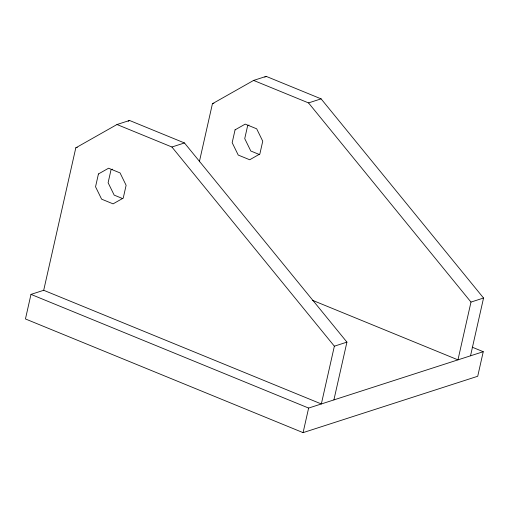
<?xml version="1.0" encoding="UTF-8"?>
<svg xmlns="http://www.w3.org/2000/svg" width="509" height="509" viewBox="0 0 509 509"><rect width="100%" height="100%" fill="white"/><g stroke="black" fill="none" stroke-linecap="round" stroke-linejoin="round"><path stroke-width="0.76" d="M43.704 290.283L75.809 147.826L116.981 124.52L171.908 147.012L334.362 346.184L321.344 403.961L43.704 290.283L30.985 294.387L25.45 318.958L303.084 432.637L477.716 376.266L483.251 351.7L472.231 347.189M199.35 161.792L212.431 103.721L253.603 80.422L266.169 76.363L321.096 98.854L483.55 298.026L470.526 355.804M303.084 432.637L308.626 408.065L483.251 351.7M333.904 399.909L346.928 342.124L184.468 142.959L129.54 120.468L116.981 124.52M253.603 80.422L308.53 102.913L470.984 302.079L457.966 359.863L312.539 300.316M128.173 121.244L129.54 120.468M264.795 77.139L266.169 76.363M112.355 169.141L111 169.904L108.112 182.725L114.175 195.112L122.777 198.631M248.977 125.042L247.622 125.806L244.734 138.626L250.797 151.008L259.399 154.532M75.809 147.826L77.292 147.349M212.431 103.721L213.914 103.244M171.908 147.012L184.468 142.959M308.53 102.913L321.096 98.854M334.362 346.184L346.928 342.124M470.984 302.079L483.55 298.026M30.985 294.387L308.626 408.065M98.434 173.963L95.546 186.784L101.615 199.165L113.081 203.861L123.229 198.116L126.117 185.295L120.054 172.914L108.589 168.218L98.434 173.963M235.063 129.859L232.174 142.679L238.237 155.067L249.703 159.762L259.851 154.017L262.739 141.197L256.676 128.809L245.211 124.113L235.063 129.859"/></g></svg>
